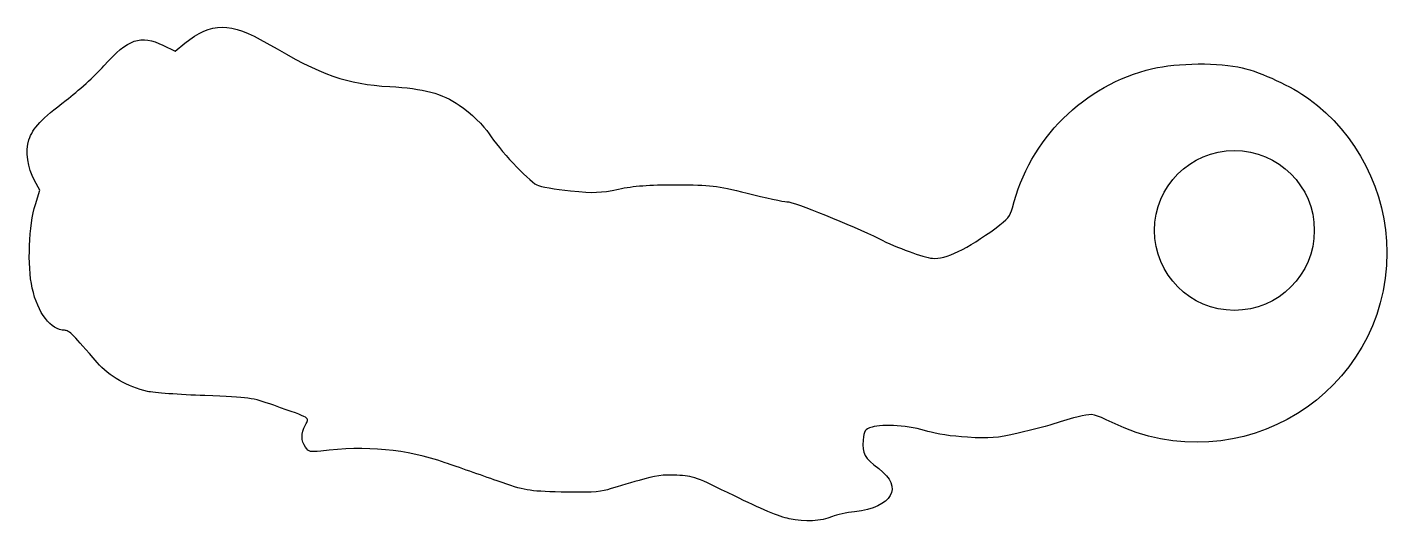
# Model space of a CAD drawing. Header units: millimetres. Extents: x 0 to 43.4, y -56.7 to -41.
import ezdxf

# ---------------------------------------------------------------- set-up
doc = ezdxf.new("R2010")
doc.units = ezdxf.units.MM
doc.layers.get('0').update_dxf_attribs({"linetype": 'CONTINUOUS'})

msp = doc.modelspace()

# ---------------------------------------------------------------- linework, layer by layer
for p, q in [((4.329, -41.575), (4.719, -41.766)), ((4.719, -41.766), (5.032, -41.512)), ((0.405, -46.201), (0.229, -45.885)), ((0.26, -46.652), (0.405, -46.201))]:
    msp.add_line(p, q)
msp.add_circle((38.504, -47.48), 2.55)
for points in [[(5.032, -41.512), (5.874, -40.83), (6.485, -40.829), (7.648, -41.509)], [(2.447, -42.231), (3.225, -41.367), (3.623, -41.229), (4.329, -41.575)], [(7.648, -41.509), (9.424, -42.548), (10.178, -42.814), (11.562, -42.892)], [(1.245, -43.327), (1.617, -43.044), (2.158, -42.551), (2.447, -42.231)], [(31.423, -46.764), (31.978, -44.552), (33.693, -42.848), (35.898, -42.32)], [(35.898, -42.32), (36.667, -42.135), (38.048, -42.122), (38.748, -42.293)], [(38.748, -42.293), (39.377, -42.446), (40.317, -42.882), (40.877, -43.282)], [(11.562, -42.892), (12.642, -42.953), (13.235, -43.112), (13.783, -43.486)], [(0.057, -44.589), (0.179, -44.219), (0.455, -43.925), (1.245, -43.327)], [(40.877, -43.282), (42.416, -44.38), (43.366, -46.251), (43.366, -48.182)], [(13.783, -43.486), (14.14, -43.729), (14.579, -44.15), (14.734, -44.397)], [(0.229, -45.885), (0.011, -45.494), (-0.062, -44.948), (0.057, -44.589)], [(14.734, -44.397), (15.046, -44.894), (15.957, -45.87), (16.257, -46.029)], [(16.257, -46.029), (16.363, -46.084), (16.843, -46.169), (17.324, -46.216)], [(17.324, -46.216), (18.115, -46.293), (18.261, -46.288), (18.858, -46.163)], [(18.858, -46.163), (19.36, -46.057), (19.803, -46.025), (20.705, -46.026)], [(20.705, -46.026), (21.832, -46.028), (21.947, -46.042), (22.962, -46.296)], [(22.962, -46.296), (23.55, -46.443), (24.122, -46.564), (24.233, -46.564)], [(0.16, -49.317), (0.003, -48.611), (0.052, -47.301), (0.26, -46.652)], [(24.233, -46.564), (24.444, -46.564), (26.313, -47.315), (27.16, -47.74)], [(30.902, -47.4), (31.273, -47.126), (31.358, -47.022), (31.423, -46.764)], [(28.874, -48.369), (29.284, -48.408), (29.989, -48.072), (30.902, -47.4)], [(27.16, -47.74), (27.748, -48.035), (28.581, -48.341), (28.874, -48.369)], [(43.366, -48.182), (43.366, -52.679), (38.681, -55.581), (34.606, -53.609)], [(1.193, -50.665), (0.758, -50.665), (0.337, -50.116), (0.16, -49.317)], [(2.235, -51.694), (1.495, -50.828), (1.329, -50.665), (1.193, -50.665)], [(3.835, -52.615), (3.204, -52.474), (2.61, -52.133), (2.235, -51.694)], [(5.669, -52.75), (4.858, -52.719), (4.033, -52.658), (3.835, -52.615)], [(7.864, -53.058), (7.163, -52.811), (7.105, -52.803), (5.669, -52.75)], [(8.873, -53.682), (9.001, -53.435), (9.086, -53.487), (7.864, -53.058)], [(8.879, -54.396), (8.733, -54.187), (8.731, -53.956), (8.873, -53.682)], [(26.947, -53.752), (26.709, -53.83), (26.689, -53.86), (26.664, -54.167)], [(28.727, -53.889), (28.164, -53.709), (27.282, -53.641), (26.947, -53.752)], [(32.851, -53.618), (32.606, -53.701), (32.049, -53.849), (31.613, -53.947)], [(33.649, -53.393), (33.454, -53.435), (33.095, -53.536), (32.851, -53.618)], [(34.606, -53.609), (34.03, -53.33), (33.988, -53.32), (33.649, -53.393)], [(26.664, -54.167), (26.63, -54.596), (26.709, -54.741), (27.16, -55.077)], [(29.989, -54.077), (29.502, -54.048), (28.98, -53.97), (28.727, -53.889)], [(31.613, -53.947), (30.91, -54.106), (30.725, -54.121), (29.989, -54.077)], [(9.365, -54.517), (9.034, -54.557), (8.984, -54.545), (8.879, -54.396)], [(13.331, -54.888), (12.099, -54.46), (10.803, -54.339), (9.365, -54.517)], [(14.986, -55.464), (14.471, -55.285), (13.727, -55.025), (13.331, -54.888)], [(17.036, -55.823), (15.934, -55.792), (15.911, -55.788), (14.986, -55.464)], [(19.518, -55.451), (19.162, -55.556), (18.709, -55.69), (18.511, -55.748)], [(20.721, -55.288), (20.273, -55.266), (20.04, -55.297), (19.518, -55.451)], [(22.555, -55.948), (21.337, -55.347), (21.25, -55.315), (20.721, -55.288)], [(27.16, -55.077), (27.958, -55.673), (27.596, -56.319), (26.392, -56.451)], [(18.511, -55.748), (18.238, -55.829), (17.884, -55.847), (17.036, -55.823)], [(24.302, -56.676), (24.004, -56.614), (23.37, -56.349), (22.555, -55.948)], [(25.686, -56.603), (25.318, -56.757), (24.819, -56.783), (24.302, -56.676)], [(26.392, -56.451), (26.136, -56.479), (25.819, -56.548), (25.686, -56.603)]]:
    msp.add_open_spline(points, degree=3)

doc.saveas('drawing.dxf')
